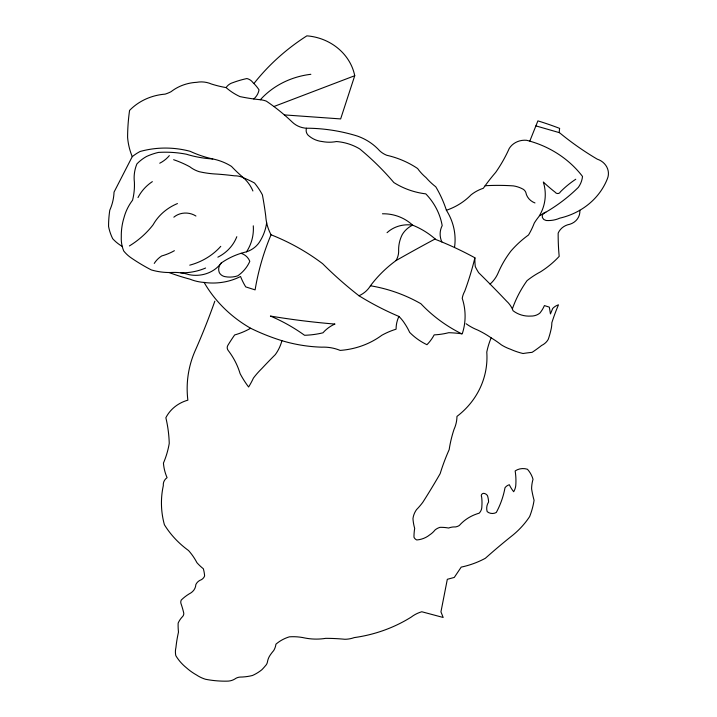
<?xml version="1.0" encoding="UTF-8"?>
<svg xmlns="http://www.w3.org/2000/svg" width="717" height="717" viewBox="0 0 717 717"><rect width="100%" height="100%" fill="white"/><g stroke="black" fill="none" stroke-linecap="round" stroke-linejoin="round"><path stroke-width="1.08" d="M253.926 83.548A230.48 210.224 8.9 0 1 306.876 35.85A51.749 47.205 8.9 0 1 354.736 75.715L340.647 118.923L284.362 114.908M529.836 141.025L537.902 120.877A299.563 273.231 8.9 0 1 559.645 128.388A31.019 28.286 8.9 0 0 559.269 132.511A281.987 257.206 8.9 0 0 597.279 159.174A16.195 14.77 8.9 0 1 607.353 178.829A70.893 64.655 8.9 0 1 559.798 218.147A26.879 24.521 8.9 0 1 546.139 220.495A4.598 4.194 8.9 0 1 545.807 212.205M252.913 190.982A39.623 36.137 8.9 0 0 243.663 177.924A153.044 139.6 8.9 0 1 231.474 166.389A51.122 46.632 8.9 0 0 214.401 159.308A101.662 92.726 8.9 0 1 190.13 151.305A88.146 80.403 8.9 0 0 140.093 151.493A52.117 47.537 8.9 0 0 132.251 156.647L114.039 192.12A58.373 53.246 8.9 0 1 109.791 210.171A127.196 116.011 8.9 0 0 108.563 226.455A54.868 50.047 8.9 0 0 112.686 238.698A39.023 35.59 8.9 0 0 122.204 246.388M273.903 106.528L354.736 75.715M535.895 125.887L559.475 132.681M132.251 156.647A73.86 67.371 8.9 0 1 127.599 137.395A234.62 214.007 8.9 0 1 129.571 110.418A55.415 50.548 8.9 0 1 165.107 94.133A35.393 32.283 8.9 0 0 171.094 91.668A44.651 40.726 8.9 0 1 196.664 82.321A23.267 21.223 8.9 0 1 211.425 84.014A100.497 91.659 8.9 0 0 226.115 87.599A54.833 50.02 8.9 0 0 239.962 96.598A186.563 170.171 8.9 0 0 260.334 99.753A81.353 74.201 8.9 0 1 310.855 74.299M260.334 99.753A20.775 18.956 8.9 0 1 266.348 101.151A191.125 174.33 8.9 0 1 292.33 122.168A20.829 19 8.9 0 0 308.991 128.235A159.219 145.228 8.9 0 1 357.209 136.015A51.803 47.25 8.9 0 1 379.598 150.722A21.555 19.664 8.9 0 0 386.759 155.275A84.839 77.382 8.9 0 1 417.599 168.513A50.916 46.444 8.9 0 0 426.077 177.655A67.595 61.653 8.9 0 0 435.793 186.823A127.384 116.19 8.9 0 1 446.395 210.269A62.854 57.333 8.9 0 1 454.497 247.508M253.782 98.964A17.88 16.312 8.9 0 0 259.025 89.849A42.186 38.476 8.9 0 0 252.85 82.491A9.993 9.115 8.9 0 0 246.89 78.547A95.513 87.115 8.9 0 0 233.025 82.589A12.628 11.517 8.9 0 0 226.115 87.599M169.346 155.616A32.247 29.415 8.9 0 1 159.739 163.216M138.005 197.569A46.838 42.724 8.9 0 1 152.354 181.634M173.846 217.179A17.853 16.285 8.9 0 1 195.929 216.023M177.44 203.565A53.282 48.595 8.9 0 0 153.106 224.788A95.074 86.721 8.9 0 1 129.401 245.94M174.383 250.699A54.582 49.787 8.9 0 1 161.692 255.951A27.103 24.728 8.9 0 0 154.245 263.417M253.28 225.819A50.109 45.709 8.9 0 1 246.531 251.819A71.494 65.211 8.9 0 0 221.203 263.049A31.53 28.761 8.9 0 1 189.01 274.656A43.378 39.569 8.9 0 0 172.931 272.442A59.529 54.295 8.9 0 1 151.332 269.933A180.747 164.856 8.9 0 1 131.444 258.066A33.798 30.831 8.9 0 1 123.718 250.959A37.607 34.299 8.9 0 1 121.29 236.834A73.564 67.102 8.9 0 1 123.987 217.699A58.812 53.65 8.9 0 1 132.564 200.204A74.29 67.756 8.9 0 0 134.393 182.199A43.378 39.569 8.9 0 1 136.929 163.879A43.862 40.009 8.9 0 1 146.447 156.521A60.282 54.985 8.9 0 1 158.43 152.416A102.083 93.111 8.9 0 1 186.393 154.218A101.886 92.932 8.9 0 0 212.761 158.959M246.531 251.819A26.206 23.903 8.9 0 0 260.486 240.41A55.254 50.405 8.9 0 0 266.643 222.727M236.807 236.7A42.644 38.888 8.9 0 1 217.86 257.17M220.764 246.343A64.933 59.233 8.9 0 1 189.754 265.165M205.6 268.024A56.455 51.49 8.9 0 1 180.711 272.81M241.073 253.298A13.587 12.386 8.9 0 1 249.803 261.338A38.996 35.572 8.9 0 1 237.775 275.821A23.491 21.42 8.9 0 1 224.851 276.619A7.959 7.26 8.9 0 1 219.321 272.675A10.647 9.715 8.9 0 1 221.203 263.049M169.095 272.532A204.112 186.178 8.9 0 0 189.942 279.164A42.16 38.449 8.9 0 0 204.13 282.435A58.409 53.273 8.9 0 0 240.553 276.502A71.754 65.444 8.9 0 0 245.725 286.89L255.109 289.883A292.608 266.894 8.9 0 1 271.044 234.773A52.422 47.815 8.9 0 1 265.738 216.086A439.494 400.875 8.9 0 0 262.395 194.827A74.729 68.16 8.9 0 0 254.508 183.023A85.592 78.072 8.9 0 0 243.663 177.924A17.145 15.64 8.9 0 0 234.468 175.817A279.531 254.965 8.9 0 0 217.018 174.088A92.117 84.023 8.9 0 1 199.201 171.686A28.528 26.018 8.9 0 1 189.79 166.774A92.341 84.221 8.9 0 0 173.622 159.712M271.044 234.773A207.473 189.243 8.9 0 1 322.659 263.722A392.432 357.944 8.9 0 0 358.993 295.762A276.412 252.115 8.9 0 0 398.912 316.439A35.285 32.184 8.9 0 0 396.089 329.184A73.161 66.735 8.9 0 0 381.838 335.26A78.287 71.413 8.9 0 1 340.163 350.407A39.74 36.244 8.9 0 0 321.673 347.171A140.801 128.433 8.9 0 1 281.906 340.683A199.335 181.813 8.9 0 1 250.636 328.252A125.762 114.711 8.9 0 1 204.13 282.435M306.5 128.226A7.744 7.062 8.9 0 0 309.475 136.347A22.926 20.91 8.9 0 0 322.256 141.554A34.766 31.709 8.9 0 0 336.47 141.536A48.917 44.624 8.9 0 1 359.755 148.948A272.881 248.907 8.9 0 1 393.857 182.557A71.27 65.005 8.9 0 0 425.799 193.868A66.824 60.954 8.9 0 1 442.183 225.613A22.146 20.201 8.9 0 0 441.869 241.97M446.395 210.269A64.557 58.884 8.9 0 0 471.087 194.836A40.591 37.024 8.9 0 1 483.348 188.257A219.447 200.168 8.9 0 1 495.689 172.385A168.145 153.375 8.9 0 0 509.249 148.446A18.525 16.903 8.9 0 1 526.574 140.281A97.494 88.926 8.9 0 1 582.518 176.454A26.807 24.45 8.9 0 1 578.35 187.352A174.285 158.968 8.9 0 1 539.569 215.683M435.147 238.958A1641.491 1497.239 8.9 0 0 396.035 260.567A132.681 121.021 8.9 0 0 370.447 285.769A27.228 24.835 8.9 0 1 358.993 295.762M396.035 260.567A22.11 20.175 8.9 0 0 398.625 249.641A39.919 36.406 8.9 0 1 402.291 234.513A26.896 24.539 8.9 0 1 412.589 225.138A75.877 69.208 8.9 0 1 435.775 239.505A319.038 291.003 8.9 0 1 474.905 257.797A66.717 60.855 8.9 0 0 475.308 266.67A65.785 60.004 8.9 0 0 478.651 272.684A1170.52 1067.658 8.9 0 1 506.516 301.077A25.704 23.446 8.9 0 1 513.067 310.739A24.288 22.146 8.9 0 0 530.759 316.08A13.435 12.261 8.9 0 0 539.82 313.141A35.841 32.695 8.9 0 0 544.409 305.576L549.321 307.136L550.459 313.912L552.69 308.507A14.286 13.031 8.9 0 1 558.48 304.815A232.093 211.694 8.9 0 0 551.83 322.793A34.129 31.136 8.9 0 1 550.961 329.802A99.251 90.53 8.9 0 1 548.218 339.41A16.159 14.734 8.9 0 1 541.595 345.46A132.995 121.307 8.9 0 1 532.113 352.334A155.831 142.136 8.9 0 0 523.025 353.517A64.584 58.911 8.9 0 1 510.423 349.215A42.993 39.211 8.9 0 1 501.362 344.868A98.785 90.1 8.9 0 0 491.145 337.85A92.341 84.23 8.9 0 0 477.692 330.053A49.545 45.189 8.9 0 1 466.122 323.743M382.439 213.791A39.856 36.361 8.9 0 1 412.589 225.138A30.078 27.434 8.9 0 0 387.055 232.693M370.447 285.769A139.932 127.635 8.9 0 1 420.924 303.748A140.057 127.751 8.9 0 0 461.64 333.781M398.912 316.439A39.596 36.119 8.9 0 1 404.738 323.6A66.215 60.398 8.9 0 1 409.649 332.365A59.332 54.116 8.9 0 0 426.965 344.707A48.362 44.104 8.9 0 0 434.179 334.875A66.806 60.936 8.9 0 0 448.734 332.688A108.285 98.767 8.9 0 1 462.232 333.862A67.299 61.384 8.9 0 0 462.232 298.326A25.937 23.661 8.9 0 1 464.724 291.254A364.245 332.24 8.9 0 0 474.905 257.797M250.636 328.252A69.235 63.15 8.9 0 1 234.647 334.956A228.804 208.692 8.9 0 0 227.889 345.298A5.234 4.768 8.9 0 0 228.158 350.407A78.933 71.996 8.9 0 1 240.105 373.629A104.171 95.011 8.9 0 0 248.602 387.001A96.903 88.388 8.9 0 0 253.433 378.065A94.859 86.524 8.9 0 1 261.813 368.556A625.367 570.409 8.9 0 1 275.337 354.583A48.03 43.809 8.9 0 0 281.906 340.683M579.838 210.269A15.317 13.973 8.9 0 1 569.845 224.26A16.374 14.932 8.9 0 0 558.167 233.124A269.888 246.173 8.9 0 0 559.188 256.363A100.075 91.283 8.9 0 1 540.528 271.833A87.223 79.56 8.9 0 0 527.031 280.67A131.13 119.605 8.9 0 0 512.476 308.579M534.981 202.956A14.474 13.202 8.9 0 1 525.839 192.47A7.466 6.811 8.9 0 0 523.401 189.369A26.977 24.602 8.9 0 0 513.39 185.891A209.534 191.125 8.9 0 0 485.14 185.739M575.751 179.25A103.248 94.178 8.9 0 0 560.407 191.833A2.922 2.662 8.9 0 1 555.146 192.192A159.049 145.076 8.9 0 1 543.325 182.019A49.141 44.83 8.9 0 1 538.808 216.704A67.022 61.133 8.9 0 0 534.255 223.121A87.25 79.587 8.9 0 1 528.519 234.979A111.44 101.644 8.9 0 0 511.015 250.959A116.996 106.716 8.9 0 0 498.091 273.052A35.823 32.677 8.9 0 1 490.087 284.102M491.145 337.85A91.543 83.495 8.9 0 0 486.78 352.101A86.398 78.807 8.9 0 1 456.971 416.398A38.682 35.276 8.9 0 1 454.04 429.34A146.994 134.07 8.9 0 0 449.174 449.631A247.741 225.972 8.9 0 0 440.166 473.641A845.486 771.187 8.9 0 1 422.806 502.294A81.604 74.434 8.9 0 1 416.514 509.644A23.419 21.367 8.9 0 0 412.965 518.588A53.542 48.837 8.9 0 0 414.677 528.375A65.982 60.183 8.9 0 0 413.969 537.141A5.306 4.84 8.9 0 0 416.81 539.964A23.132 21.098 8.9 0 0 429.716 534.846A23.571 21.501 8.9 0 0 434.977 530.042A14.107 12.87 8.9 0 1 440.032 527.336A39.91 36.406 8.9 0 1 448.645 528.035A15.156 13.82 8.9 0 1 455.376 526.941A9.644 8.801 8.9 0 0 459.391 525.418A42.518 38.781 8.9 0 1 479.135 513.193A10.925 9.966 8.9 0 0 481.86 506.39A55.998 51.077 8.9 0 0 481.636 496.872A2.644 2.411 8.9 0 1 483.527 493.341A4.768 4.347 8.9 0 1 487.533 495.797A29.2 26.628 8.9 0 1 488.591 502.043A13.748 12.539 8.9 0 0 487.166 511.624A7.537 6.874 8.9 0 0 496.298 512.467A99.152 90.441 8.9 0 0 504.992 487.784A8.9 8.12 8.9 0 1 509.321 484.737A37.893 34.559 8.9 0 0 513.686 491.728A19.251 17.567 8.9 0 0 515.738 485.893A74.774 68.205 8.9 0 0 515.156 470.944A13.408 12.234 8.9 0 1 527.452 469.259A27.649 25.22 8.9 0 1 533.018 479.297A41.541 37.893 8.9 0 0 531.602 488.877A123.064 112.246 8.9 0 0 534.075 500.296A91.722 83.665 8.9 0 1 529.639 516.59A93.228 85.027 8.9 0 1 513.094 534.936A664.767 606.349 8.9 0 0 485.364 558.274A87.599 79.901 8.9 0 1 461.21 567.111L454.273 577.436L447.318 579.3L440.946 611.861L443.169 617.471L421.784 611.753A32.122 29.298 8.9 0 0 411.208 617.095A141.697 129.248 8.9 0 1 354.189 637.61A26.421 24.1 8.9 0 1 344.895 639.277A186.259 169.893 8.9 0 0 325.724 638.345A54.349 49.572 8.9 0 1 305.137 638.049A49.401 45.063 8.9 0 0 289.363 636.839A37.598 34.291 8.9 0 0 275.928 644.198A19.61 17.889 8.9 0 1 273.661 650.624A48.747 44.463 8.9 0 0 270.121 655.213A19.565 17.844 8.9 0 0 267.495 661.683A8.694 7.932 8.9 0 1 265.371 665.833A68.187 62.2 8.9 0 1 261.857 669.741A43.128 39.336 8.9 0 1 252.483 675.486A49.267 44.938 8.9 0 1 240.016 677.081A9.832 8.963 8.9 0 0 234.773 679.062A14.349 13.085 8.9 0 1 226.859 681.15A93.524 85.305 8.9 0 1 205.474 679.259A32.552 29.684 8.9 0 1 196.494 674.966A55.568 50.683 8.9 0 1 186.42 667.787A47.322 43.163 8.9 0 1 175.817 655.67A21.671 19.762 8.9 0 1 175.934 647.514A154.128 140.586 8.9 0 1 178.488 632.089A72.085 65.749 8.9 0 1 178.148 623.118A25.176 22.962 8.9 0 1 182.575 616.575A5.073 4.625 8.9 0 0 183.722 612.963A101.393 92.484 8.9 0 0 180.944 603.445A5.826 5.315 8.9 0 1 181.276 600.03A46.739 42.635 8.9 0 1 190.919 592.878A12.144 11.078 8.9 0 0 195.849 584.57A10.298 9.393 8.9 0 1 201.316 579.721A8.012 7.313 8.9 0 0 204.605 575.939A39.865 36.361 8.9 0 0 203.323 568.733A49.007 44.696 8.9 0 1 196.915 562.675A62.397 56.912 8.9 0 0 188.544 550.531A92.305 84.194 8.9 0 1 164.408 524.754A96.768 88.263 8.9 0 1 163.315 485.651A9.939 9.07 8.9 0 1 167.079 477.665A51.812 47.259 8.9 0 1 163.44 463.074A103.149 94.088 8.9 0 0 169.239 443.402A148.527 135.477 8.9 0 0 165.86 417.742A37.409 34.12 8.9 0 1 187.863 400.158A112.614 102.719 8.9 0 1 194.952 351.196A808.471 737.426 8.9 0 0 214.822 301.176M334.821 324.066A36.262 33.072 8.9 0 0 322.973 332.805A83.351 76.029 8.9 0 1 304.555 335.278A166.944 152.273 8.9 0 0 270.399 316.054A707.975 645.757 8.9 0 0 334.821 324.066"/></g></svg>
